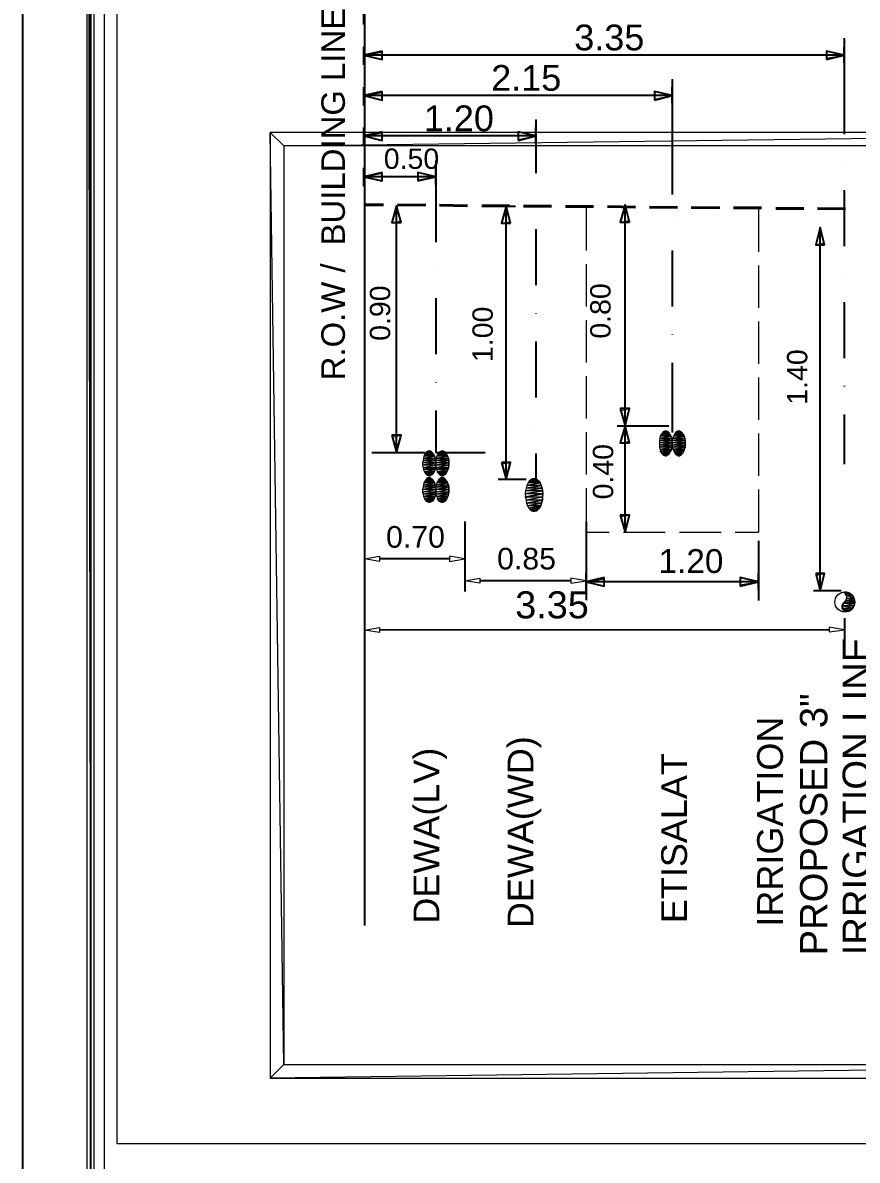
# Model space of a CAD drawing. Header units: inches. Extents: x 2 to 859, y 1 to 607.
# Drawn here: x 1.9 to 124.1, y 302.2 to 468.8 of the extents above; entities that cross this region are included whole.
import ezdxf

# ---------------------------------------------------------------- set-up
doc = ezdxf.new("R2010")
doc.units = ezdxf.units.IN
doc.header["$MEASUREMENT"] = 0
doc.layers.add('PDF_Geometry', color=7, linetype='Continuous', true_color=0x00b8b8)
doc.layers.add('PDF_Text', color=7, linetype='Continuous')
doc.styles.add('PDF Arial', font='arial.ttf')

msp = doc.modelspace()

# ---------------------------------------------------------------- linework, layer by layer
at = {"layer": 'PDF_Geometry', "color": 7, "lineweight": 25}
for points in [[(859.2, 3.5), (859.2, 0.72), (1.89, 0.72), (1.89, 607.38)], [(703.35, 10.67), (11.84, 10.67), (11.84, 597.43)], [(51.91, 545.27), (51.91, 336.57)], [(51.84, 468.53), (51.84, 471.19)], [(122.14, 466.51), (122.14, 459.75)], [(51.84, 462.61), (51.84, 465.27)], [(122.14, 462.93), (122.14, 465.27)], [(54.51, 464.62), (51.84, 464.04), (54.51, 463.39), (54.51, 464.62)], [(122.14, 464.04), (51.84, 464.04)], [(119.54, 463.39), (122.14, 464.04), (119.54, 464.62), (119.54, 463.39)], [(96.98, 460.53), (96.98, 453.83)], [(51.84, 456.69), (51.84, 459.36)], [(54.51, 458.7), (51.84, 458.12), (54.51, 457.47), (54.51, 458.7)], [(94.37, 457.47), (96.98, 458.12), (94.37, 458.7), (94.37, 457.47)], [(96.98, 457.01), (96.98, 459.36)], [(96.98, 459.36), (96.98, 459.36)], [(122.14, 459.75), (122.14, 452.46)], [(96.98, 458.12), (51.84, 458.12)], [(51.84, 450.77), (51.84, 453.44)], [(62.38, 453.44), (62.38, 453.44)], [(77.01, 454.61), (77.01, 447.91)], [(77.01, 451.1), (77.01, 453.44)], [(96.98, 453.83), (96.98, 443.62)], [(54.51, 452.79), (51.84, 452.2), (54.51, 451.55), (54.51, 452.79)], [(77.01, 452.2), (51.84, 452.2)], [(74.41, 451.55), (77.01, 452.2), (74.41, 452.79), (74.41, 451.55)], [(77.01, 451.1), (77.01, 446.74)], [(62.38, 448.56), (62.38, 442.06)], [(122.14, 448.36), (122.14, 448.36)], [(51.84, 444.85), (51.84, 447.52)], [(54.51, 446.87), (51.84, 446.22), (54.51, 445.63), (54.51, 446.87)], [(59.71, 445.63), (62.38, 446.22), (59.71, 446.87), (59.71, 445.63)], [(62.38, 445.11), (62.38, 447.52)], [(62.38, 447.52), (62.38, 447.52)], [(62.38, 446.22), (51.84, 446.22)], [(122.14, 444.27), (122.14, 436.07)], [(57.3, 439.52), (56.59, 441.99), (55.94, 439.52), (57.3, 439.52)], [(56.59, 405.83), (56.59, 441.99)], [(62.38, 442.9), (62.38, 436.66)], [(71.29, 441.93), (74.02, 441.93)], [(73.3, 439.45), (72.65, 441.93), (72, 439.45), (73.3, 439.45)], [(72.65, 401.93), (72.65, 441.93)], [(77.01, 442.64), (77.01, 442.64)], [(90.73, 439.58), (90.08, 442.12), (89.37, 439.58), (90.73, 439.58)], [(90.08, 394.19), (90.08, 442.12)], [(77.01, 438.54), (77.01, 430.35)], [(96.98, 439.52), (96.98, 439.52)], [(96.98, 435.42), (96.98, 427.23)], [(62.38, 432.56), (62.38, 432.56)], [(122.14, 431.98), (122.14, 431.98)], [(62.38, 428.46), (62.38, 420.27)], [(122.14, 427.88), (122.14, 419.68)], [(77.01, 426.25), (77.01, 426.19)], [(77.01, 422.09), (77.01, 413.9)], [(96.98, 423.13), (96.98, 423.07)], [(96.98, 418.97), (96.98, 408.76)], [(62.38, 416.17), (62.38, 416.11)], [(122.14, 415.59), (122.14, 415.52)], [(62.38, 412.01), (62.38, 405.83)], [(89.37, 412.27), (90.08, 409.73), (90.73, 412.27), (89.37, 412.27)], [(122.14, 411.42), (122.14, 404.14)], [(55.94, 408.37), (56.59, 405.83), (57.3, 408.37), (55.94, 408.37)], [(77.01, 409.8), (77.01, 409.8)], [(88.91, 409.73), (96.46, 409.73)], [(90.73, 407.26), (90.08, 409.73), (89.37, 407.26), (90.73, 407.26)], [(53.01, 405.83), (60.82, 405.83)], [(62.38, 405.83), (69.6, 405.83)], [(77.01, 405.7), (77.01, 401.34)], [(72, 404.4), (72.65, 401.93), (73.3, 404.4), (72, 404.4)], [(71.48, 401.93), (75.58, 401.93)], [(89.37, 396.66), (90.08, 394.19), (90.73, 396.66), (89.37, 396.66)], [(66.6, 395.75), (66.6, 385.47)], [(84.36, 395.75), (84.36, 385.47)], [(84.36, 392.43), (84.36, 384.24)], [(109.59, 392.89), (109.59, 384.17)], [(51.91, 391.26), (51.91, 388.66)], [(64.39, 390.29), (54.12, 390.29)], [(66.6, 391.26), (66.6, 388.66)], [(82.15, 387.04), (68.82, 387.04)], [(84.36, 385.47), (84.36, 388.14)], [(87.03, 387.56), (84.36, 386.91), (87.03, 386.25), (87.03, 387.56)], [(109.59, 386.91), (84.36, 386.91)], [(106.93, 386.25), (109.59, 386.91), (106.93, 387.56), (106.93, 386.25)], [(109.59, 385.8), (109.59, 388.14)]]:
    msp.add_lwpolyline(points, dxfattribs=at)
at = {"layer": 'PDF_Geometry', "color": 7, "lineweight": 0}
for points in [[(12.36, 596.91), (11.32, 597.95), (12.36, 11.19), (12.36, 596.91)], [(11.32, 597.95), (12.36, 11.19), (11.32, 10.15), (11.32, 597.95)], [(703.35, 12.88), (13.86, 12.88), (13.86, 596.19), (743.17, 596.19), (743.17, 210.07)], [(15.68, 304.63), (741.68, 304.63), (741.68, 594.3), (15.68, 594.3), (15.68, 304.63)], [(54.12, 390.68), (54.12, 389.9), (51.91, 390.29), (54.12, 390.68)], [(64.39, 390.68), (64.39, 389.9), (66.6, 390.29), (64.39, 390.68)], [(68.82, 387.43), (68.82, 386.71), (66.6, 387.04), (68.82, 387.43)], [(82.15, 387.43), (82.15, 386.71), (84.36, 387.04), (82.15, 387.43)]]:
    msp.add_lwpolyline(points, dxfattribs=at)
at = {"layer": 'PDF_Geometry', "color": 3, "lineweight": 0}
for points in [[(54.51, 464.62), (51.84, 464.04), (54.51, 464.49), (54.51, 464.62)], [(51.84, 464.04), (54.51, 464.49), (54.51, 463.39), (51.84, 464.04)], [(119.54, 464.62), (119.54, 463.58), (122.14, 464.04), (119.54, 464.62)], [(119.54, 463.58), (122.14, 464.04), (119.54, 463.39), (119.54, 463.58)], [(54.51, 458.7), (51.84, 458.12), (54.51, 458.57), (54.51, 458.7)], [(51.84, 458.12), (54.51, 458.57), (54.51, 457.47), (51.84, 458.12)], [(94.37, 458.7), (94.37, 457.6), (96.98, 458.12), (94.37, 458.7)], [(94.37, 457.47), (94.37, 457.6), (96.98, 458.12), (94.37, 457.47)], [(94.37, 457.47), (94.37, 457.47), (94.37, 457.6), (94.37, 457.47)], [(54.51, 452.79), (51.84, 452.2), (54.51, 452.66), (54.51, 452.79)], [(51.84, 452.2), (54.51, 452.66), (54.51, 451.55), (51.84, 452.2)], [(74.41, 452.79), (74.41, 451.68), (77.01, 452.2), (74.41, 452.79)], [(74.41, 451.68), (77.01, 452.2), (74.41, 451.55), (74.41, 451.68)], [(54.51, 446.87), (51.84, 446.22), (54.51, 446.74), (54.51, 446.87)], [(51.84, 446.22), (54.51, 446.74), (54.51, 445.63), (51.84, 446.22)], [(59.71, 446.87), (59.71, 445.76), (62.38, 446.22), (59.71, 446.87)], [(59.71, 445.76), (62.38, 446.22), (59.71, 445.63), (59.71, 445.76)], [(56.59, 441.99), (55.94, 439.52), (57.24, 439.71), (56.59, 441.99)], [(72.65, 441.93), (72, 439.45), (73.24, 439.65), (72.65, 441.93)], [(90.08, 442.12), (89.37, 439.58), (90.67, 439.84), (90.08, 442.12)], [(89.37, 439.58), (90.67, 439.84), (90.73, 439.58), (89.37, 439.58)], [(55.94, 439.52), (57.24, 439.71), (57.3, 439.52), (55.94, 439.52)], [(72, 439.45), (73.24, 439.65), (73.3, 439.45), (72, 439.45)], [(89.37, 412.27), (89.43, 412.01), (90.73, 412.27), (89.37, 412.27)], [(89.43, 412.01), (90.73, 412.27), (90.08, 409.73), (89.43, 412.01)], [(55.94, 408.37), (56, 408.11), (57.3, 408.37), (55.94, 408.37)], [(56, 408.11), (57.3, 408.37), (56.59, 405.83), (56, 408.11)], [(90.08, 409.73), (89.37, 407.26), (90.67, 407.46), (90.08, 409.73)], [(96.78, 408.24), (96.78, 408.24), (95.15, 407.91), (96.78, 408.24)], [(96.78, 408.24), (95.15, 407.91), (96.78, 408.24)], [(95.15, 407.91), (96.78, 408.24), (95.22, 408.24), (95.15, 407.91)], [(96.91, 407.91), (95.15, 407.91), (96.78, 408.24), (96.91, 407.91)], [(96.65, 408.5), (96.65, 408.5), (95.22, 408.24), (96.65, 408.5)], [(96.65, 408.5), (95.22, 408.24), (96.65, 408.5)], [(95.22, 408.24), (96.65, 408.5), (95.35, 408.5), (95.22, 408.24)], [(96.78, 408.24), (95.22, 408.24), (96.65, 408.5), (96.78, 408.24)], [(96.52, 408.69), (96.52, 408.69), (95.35, 408.5), (96.52, 408.69)], [(96.52, 408.69), (95.35, 408.5), (96.52, 408.69)], [(95.35, 408.5), (96.52, 408.69), (95.48, 408.69), (95.35, 408.5)], [(96.65, 408.5), (95.35, 408.5), (96.52, 408.69), (96.65, 408.5)], [(96.39, 408.89), (96.39, 408.89), (95.48, 408.69), (96.39, 408.89)], [(96.39, 408.89), (95.48, 408.69), (96.39, 408.89)], [(95.48, 408.69), (96.39, 408.89), (95.67, 408.89), (95.48, 408.69)], [(96.52, 408.69), (95.48, 408.69), (96.39, 408.89), (96.52, 408.69)], [(96.2, 408.95), (96.2, 408.95), (95.67, 408.89), (96.2, 408.95)], [(96.2, 408.95), (95.67, 408.89), (96.2, 408.95)], [(95.67, 408.89), (96.2, 408.95), (95.87, 408.95), (95.67, 408.89)], [(96.39, 408.89), (95.67, 408.89), (96.2, 408.95), (96.39, 408.89)], [(95.87, 408.95), (96, 409.02), (96, 409.02), (95.87, 408.95)], [(96.2, 408.95), (95.87, 408.95), (96, 409.02), (96.2, 408.95)], [(98.73, 408.24), (98.73, 408.24), (97.04, 407.91), (98.73, 408.24)], [(98.73, 408.24), (97.04, 407.91), (98.73, 408.24)], [(97.04, 407.91), (98.73, 408.24), (97.17, 408.24), (97.04, 407.91)], [(98.8, 407.91), (97.04, 407.91), (98.73, 408.24), (98.8, 407.91)], [(98.6, 408.5), (98.6, 408.5), (97.17, 408.24), (98.6, 408.5)], [(98.6, 408.5), (97.17, 408.24), (98.6, 408.5)], [(97.17, 408.24), (98.6, 408.5), (97.3, 408.5), (97.17, 408.24)], [(98.73, 408.24), (97.17, 408.24), (98.6, 408.5), (98.73, 408.24)], [(98.47, 408.69), (98.47, 408.69), (97.3, 408.5), (98.47, 408.69)], [(98.47, 408.69), (97.3, 408.5), (98.47, 408.69)], [(97.3, 408.5), (98.47, 408.69), (97.43, 408.69), (97.3, 408.5)], [(98.6, 408.5), (97.3, 408.5), (98.47, 408.69), (98.6, 408.5)], [(98.28, 408.89), (98.28, 408.89), (97.43, 408.69), (98.28, 408.89)], [(98.28, 408.89), (97.43, 408.69), (98.28, 408.89)], [(97.43, 408.69), (98.28, 408.89), (97.56, 408.89), (97.43, 408.69)], [(98.47, 408.69), (97.43, 408.69), (98.28, 408.89), (98.47, 408.69)], [(98.08, 408.95), (98.08, 408.95), (97.56, 408.89), (98.08, 408.95)], [(98.08, 408.95), (97.56, 408.89), (98.08, 408.95)], [(97.56, 408.89), (98.08, 408.95), (97.76, 408.95), (97.56, 408.89)], [(98.28, 408.89), (97.56, 408.89), (98.08, 408.95), (98.28, 408.89)], [(97.76, 408.95), (97.95, 409.02), (97.95, 409.02), (97.76, 408.95)], [(98.08, 408.95), (97.76, 408.95), (97.95, 409.02), (98.08, 408.95)], [(89.37, 407.26), (90.67, 407.46), (90.73, 407.26), (89.37, 407.26)], [(96.91, 407.91), (96.91, 407.91), (95.09, 407.59), (96.91, 407.91)], [(96.91, 407.91), (95.09, 407.59), (96.91, 407.91)], [(95.09, 407.59), (96.91, 407.91), (95.15, 407.91), (95.09, 407.59)], [(96.98, 407.59), (95.09, 407.59), (96.91, 407.91), (96.98, 407.59)], [(96.98, 407.59), (96.98, 407.59), (95.09, 407.26), (96.98, 407.59)], [(96.98, 407.59), (95.09, 407.26), (96.98, 407.59)], [(95.09, 407.26), (96.98, 407.59), (95.09, 407.59), (95.09, 407.26)], [(96.98, 407.26), (95.09, 407.26), (96.98, 407.59), (96.98, 407.26)], [(96.98, 407.26), (96.98, 407.26), (95.09, 406.94), (96.98, 407.26)], [(96.98, 407.26), (95.09, 406.94), (96.98, 407.26)], [(95.09, 406.94), (96.98, 407.26), (95.09, 407.26), (95.09, 406.94)], [(96.98, 406.94), (95.09, 406.94), (96.98, 407.26), (96.98, 406.94)], [(96.98, 406.94), (96.98, 406.94), (95.09, 406.61), (96.98, 406.94)], [(96.98, 406.94), (95.09, 406.61), (96.98, 406.94)], [(95.09, 406.61), (96.98, 406.94), (95.09, 406.94), (95.09, 406.61)], [(96.91, 406.61), (95.09, 406.61), (96.98, 406.94), (96.91, 406.61)], [(95.22, 406.29), (96.91, 406.61), (95.09, 406.61), (95.22, 406.29)], [(96.91, 406.61), (96.91, 406.61), (95.22, 406.29), (96.91, 406.61)], [(96.91, 406.61), (95.22, 406.29), (96.91, 406.61)], [(96.85, 406.29), (95.22, 406.29), (96.91, 406.61), (96.85, 406.29)], [(98.8, 407.91), (98.8, 407.91), (96.98, 407.59), (98.8, 407.91)], [(98.8, 407.91), (96.98, 407.59), (98.8, 407.91)], [(96.98, 407.59), (98.8, 407.91), (97.04, 407.91), (96.98, 407.59)], [(98.86, 407.59), (96.98, 407.59), (98.8, 407.91), (98.86, 407.59)], [(98.86, 407.59), (98.86, 407.59), (96.98, 407.26), (98.86, 407.59)], [(98.86, 407.59), (96.98, 407.26), (98.86, 407.59)], [(96.98, 407.26), (98.86, 407.59), (96.98, 407.59), (96.98, 407.26)], [(98.86, 407.26), (96.98, 407.26), (98.86, 407.59), (98.86, 407.26)], [(98.86, 407.26), (98.86, 407.26), (96.98, 406.94), (98.86, 407.26)], [(98.86, 407.26), (96.98, 406.94), (98.86, 407.26)], [(96.98, 406.94), (98.86, 407.26), (96.98, 407.26), (96.98, 406.94)], [(98.86, 406.94), (96.98, 406.94), (98.86, 407.26), (98.86, 406.94)], [(97.04, 406.61), (98.86, 406.94), (96.98, 406.94), (97.04, 406.61)], [(98.86, 406.94), (98.86, 406.94), (97.04, 406.61), (98.86, 406.94)], [(98.86, 406.94), (97.04, 406.61), (98.86, 406.94)], [(98.86, 406.61), (97.04, 406.61), (98.86, 406.94), (98.86, 406.61)], [(97.11, 406.29), (98.86, 406.61), (97.04, 406.61), (97.11, 406.29)], [(98.86, 406.61), (98.86, 406.61), (97.11, 406.29), (98.86, 406.61)], [(98.86, 406.61), (97.11, 406.29), (98.86, 406.61)], [(98.73, 406.29), (97.11, 406.29), (98.86, 406.61), (98.73, 406.29)], [(95.28, 406.03), (96.85, 406.29), (95.22, 406.29), (95.28, 406.03)], [(95.28, 405.96), (95.28, 406.03), (96.85, 406.29), (95.28, 405.96)], [(95.28, 406.03), (96.85, 406.29), (96.85, 406.29), (95.28, 406.03)], [(96.72, 406.03), (95.28, 405.96), (96.85, 406.29), (96.72, 406.03)], [(95.41, 405.77), (96.72, 406.03), (95.28, 405.96), (95.41, 405.77)], [(96.72, 406.03), (96.72, 406.03), (95.41, 405.77), (96.72, 406.03)], [(96.72, 406.03), (95.41, 405.77), (96.72, 406.03)], [(96.59, 405.77), (95.41, 405.77), (96.72, 406.03), (96.59, 405.77)], [(95.61, 405.57), (96.59, 405.77), (95.41, 405.77), (95.61, 405.57)], [(96.59, 405.77), (96.59, 405.77), (95.61, 405.57), (96.59, 405.77)], [(96.59, 405.77), (95.61, 405.57), (96.59, 405.77)], [(96.46, 405.57), (95.61, 405.57), (96.59, 405.77), (96.46, 405.57)], [(95.74, 405.44), (96.46, 405.57), (95.61, 405.57), (95.74, 405.44)], [(96.46, 405.57), (96.46, 405.57), (95.74, 405.44), (96.46, 405.57)], [(96.46, 405.57), (95.74, 405.44), (96.46, 405.57)], [(96.26, 405.44), (95.74, 405.44), (96.46, 405.57), (96.26, 405.44)], [(95.94, 405.38), (96.26, 405.44), (95.74, 405.44), (95.94, 405.38)], [(96.13, 405.38), (95.94, 405.38), (96.26, 405.44), (96.13, 405.38)], [(95.94, 405.38), (96.26, 405.44), (96.26, 405.44), (95.94, 405.38)], [(96.26, 405.44), (96.26, 405.44), (95.94, 405.38), (96.26, 405.44)], [(97.24, 406.03), (98.73, 406.29), (97.11, 406.29), (97.24, 406.03)], [(97.24, 405.96), (97.24, 406.03), (98.73, 406.29), (97.24, 405.96)], [(97.24, 406.03), (98.73, 406.29), (98.73, 406.29), (97.24, 406.03)], [(98.67, 406.03), (97.24, 405.96), (98.73, 406.29), (98.67, 406.03)], [(97.37, 405.77), (98.67, 406.03), (97.24, 405.96), (97.37, 405.77)], [(98.67, 406.03), (98.67, 406.03), (97.37, 405.77), (98.67, 406.03)], [(98.67, 406.03), (97.37, 405.77), (98.67, 406.03)], [(98.54, 405.77), (97.37, 405.77), (98.67, 406.03), (98.54, 405.77)], [(97.5, 405.57), (98.54, 405.77), (97.37, 405.77), (97.5, 405.57)], [(98.54, 405.77), (98.54, 405.77), (97.5, 405.57), (98.54, 405.77)], [(98.54, 405.77), (97.5, 405.57), (98.54, 405.77)], [(98.34, 405.57), (97.5, 405.57), (98.54, 405.77), (98.34, 405.57)], [(97.69, 405.44), (98.34, 405.57), (97.5, 405.57), (97.69, 405.44)], [(98.34, 405.57), (98.34, 405.57), (97.69, 405.44), (98.34, 405.57)], [(98.34, 405.57), (97.69, 405.44), (98.34, 405.57)], [(98.21, 405.44), (97.69, 405.44), (98.34, 405.57), (98.21, 405.44)], [(97.82, 405.38), (98.21, 405.44), (97.69, 405.44), (97.82, 405.38)], [(98.02, 405.38), (97.82, 405.38), (98.21, 405.44), (98.02, 405.38)], [(97.82, 405.38), (98.21, 405.44), (98.21, 405.44), (97.82, 405.38)], [(98.21, 405.44), (98.21, 405.44), (97.82, 405.38), (98.21, 405.44)], [(72, 404.4), (72.07, 404.2), (73.3, 404.4), (72, 404.4)], [(72.07, 404.2), (73.3, 404.4), (72.65, 401.93), (72.07, 404.2)], [(89.37, 396.66), (89.43, 396.47), (90.73, 396.66), (89.37, 396.66)], [(89.43, 396.47), (90.73, 396.66), (90.08, 394.19), (89.43, 396.47)], [(87.03, 387.56), (84.36, 386.91), (87.03, 387.36), (87.03, 387.56)], [(84.36, 386.91), (87.03, 387.36), (87.03, 386.25), (84.36, 386.91)], [(106.93, 387.56), (106.93, 386.45), (109.59, 386.91), (106.93, 387.56)], [(106.93, 386.45), (109.59, 386.91), (106.93, 386.25), (106.93, 386.45)]]:
    msp.add_lwpolyline(points, dxfattribs=at)
at = {"layer": 'PDF_Geometry', "color": 1, "lineweight": 0}
for points in [[(38.12, 452.72), (40.13, 450.77), (191.15, 452.72), (38.12, 452.72)], [(38.12, 314.2), (40.13, 316.21), (38.12, 452.72), (38.12, 314.2)], [(40.13, 316.21), (38.12, 452.72), (40.13, 450.77), (40.13, 316.21)], [(40.13, 450.77), (191.15, 452.72), (189.13, 450.77), (40.13, 450.77)], [(118.63, 438.8), (117.98, 436.27), (119.22, 436.53), (118.63, 438.8)], [(117.98, 436.27), (119.22, 436.53), (119.28, 436.27), (117.98, 436.27)], [(62.25, 404.99), (62.25, 404.99), (60.49, 404.66), (62.25, 404.99)], [(62.25, 404.99), (60.49, 404.66), (62.25, 404.99)], [(60.49, 404.66), (62.25, 404.99), (60.56, 404.99), (60.49, 404.66)], [(62.31, 404.66), (60.49, 404.66), (62.25, 404.99), (62.31, 404.66)], [(62.18, 405.31), (62.18, 405.31), (60.56, 404.99), (62.18, 405.31)], [(62.18, 405.31), (60.56, 404.99), (62.18, 405.31)], [(60.56, 404.99), (62.18, 405.31), (60.62, 405.31), (60.56, 404.99)], [(62.25, 404.99), (60.56, 404.99), (62.18, 405.31), (62.25, 404.99)], [(62.05, 405.57), (62.05, 405.57), (60.62, 405.31), (62.05, 405.57)], [(62.05, 405.57), (60.62, 405.31), (62.05, 405.57)], [(60.62, 405.31), (62.05, 405.57), (60.75, 405.57), (60.62, 405.31)], [(62.18, 405.31), (60.62, 405.31), (62.05, 405.57), (62.18, 405.31)], [(61.92, 405.77), (61.92, 405.77), (60.75, 405.57), (61.92, 405.77)], [(61.92, 405.77), (60.75, 405.57), (61.92, 405.77)], [(60.75, 405.57), (61.92, 405.77), (60.88, 405.77), (60.75, 405.57)], [(62.05, 405.57), (60.75, 405.57), (61.92, 405.77), (62.05, 405.57)], [(61.73, 405.96), (61.73, 405.96), (60.88, 405.77), (61.73, 405.96)], [(61.73, 405.96), (60.88, 405.77), (61.73, 405.96)], [(60.88, 405.77), (61.73, 405.96), (61.01, 405.96), (60.88, 405.77)], [(61.92, 405.77), (60.88, 405.77), (61.73, 405.96), (61.92, 405.77)], [(61.6, 406.03), (61.6, 406.03), (61.01, 405.96), (61.6, 406.03)], [(61.6, 406.03), (61.01, 405.96), (61.6, 406.03)], [(61.01, 405.96), (61.6, 406.03), (61.21, 406.03), (61.01, 405.96)], [(61.73, 405.96), (61.01, 405.96), (61.6, 406.03), (61.73, 405.96)], [(61.21, 406.03), (61.4, 406.09), (61.4, 406.09), (61.21, 406.03)], [(61.6, 406.03), (61.21, 406.03), (61.4, 406.09), (61.6, 406.03)], [(64.2, 404.99), (64.2, 404.99), (62.38, 404.66), (64.2, 404.99)], [(64.2, 404.99), (62.38, 404.66), (64.2, 404.99)], [(62.38, 404.66), (64.2, 404.99), (62.44, 404.99), (62.38, 404.66)], [(64.26, 404.66), (62.38, 404.66), (64.2, 404.99), (64.26, 404.66)], [(64.07, 405.31), (64.07, 405.31), (62.44, 404.99), (64.07, 405.31)], [(64.07, 405.31), (62.44, 404.99), (64.07, 405.31)], [(62.44, 404.99), (64.07, 405.31), (62.51, 405.31), (62.44, 404.99)], [(64.2, 404.99), (62.44, 404.99), (64.07, 405.31), (64.2, 404.99)], [(63.94, 405.57), (63.94, 405.57), (62.51, 405.31), (63.94, 405.57)], [(63.94, 405.57), (62.51, 405.31), (63.94, 405.57)], [(62.51, 405.31), (63.94, 405.57), (62.64, 405.57), (62.51, 405.31)], [(64.07, 405.31), (62.51, 405.31), (63.94, 405.57), (64.07, 405.31)], [(63.81, 405.77), (63.81, 405.77), (62.64, 405.57), (63.81, 405.77)], [(63.81, 405.77), (62.64, 405.57), (63.81, 405.77)], [(62.64, 405.57), (63.81, 405.77), (62.77, 405.77), (62.64, 405.57)], [(63.94, 405.57), (62.64, 405.57), (63.81, 405.77), (63.94, 405.57)], [(63.68, 405.96), (63.68, 405.96), (62.77, 405.77), (63.68, 405.96)], [(63.68, 405.96), (62.77, 405.77), (63.68, 405.96)], [(62.77, 405.77), (63.68, 405.96), (62.96, 405.96), (62.77, 405.77)], [(63.81, 405.77), (62.77, 405.77), (63.68, 405.96), (63.81, 405.77)], [(63.48, 406.03), (63.48, 406.03), (62.96, 405.96), (63.48, 406.03)], [(63.48, 406.03), (62.96, 405.96), (63.48, 406.03)], [(62.96, 405.96), (63.48, 406.03), (63.16, 406.03), (62.96, 405.96)], [(63.68, 405.96), (62.96, 405.96), (63.48, 406.03), (63.68, 405.96)], [(63.16, 406.03), (63.29, 406.09), (63.29, 406.09), (63.16, 406.03)], [(63.48, 406.03), (63.16, 406.03), (63.29, 406.09), (63.48, 406.03)], [(62.31, 404.66), (62.31, 404.66), (60.43, 404.33), (62.31, 404.66)], [(62.31, 404.66), (60.43, 404.33), (62.31, 404.66)], [(60.43, 404.33), (62.31, 404.66), (60.49, 404.66), (60.43, 404.33)], [(62.38, 404.33), (60.43, 404.33), (62.31, 404.66), (62.38, 404.33)], [(62.38, 404.33), (62.38, 404.33), (60.43, 404.01), (62.38, 404.33)], [(62.38, 404.33), (60.43, 404.01), (62.38, 404.33)], [(60.43, 404.01), (62.38, 404.33), (60.43, 404.33), (60.43, 404.01)], [(62.31, 404.01), (60.43, 404.01), (62.38, 404.33), (62.31, 404.01)], [(60.49, 403.62), (62.31, 404.01), (60.43, 404.01), (60.49, 403.62)], [(62.31, 404.01), (62.31, 404.01), (60.49, 403.62), (62.31, 404.01)], [(62.31, 404.01), (60.49, 403.62), (62.31, 404.01)], [(62.31, 403.62), (60.49, 403.62), (62.31, 404.01), (62.31, 403.62)], [(60.56, 403.36), (62.31, 403.62), (60.49, 403.62), (60.56, 403.36)], [(62.31, 403.62), (62.31, 403.62), (60.56, 403.36), (62.31, 403.62)], [(62.31, 403.62), (60.56, 403.36), (62.31, 403.62)], [(62.25, 403.36), (60.56, 403.36), (62.31, 403.62), (62.25, 403.36)], [(60.69, 403.03), (62.25, 403.36), (60.56, 403.36), (60.69, 403.03)], [(62.25, 403.36), (62.25, 403.36), (60.69, 403.03), (62.25, 403.36)], [(62.25, 403.36), (60.69, 403.03), (62.25, 403.36)], [(62.12, 403.03), (60.69, 403.03), (62.25, 403.36), (62.12, 403.03)], [(64.26, 404.66), (64.26, 404.66), (62.38, 404.33), (64.26, 404.66)], [(64.26, 404.66), (62.38, 404.33), (64.26, 404.66)], [(62.38, 404.33), (64.26, 404.66), (62.38, 404.66), (62.38, 404.33)], [(64.26, 404.33), (62.38, 404.33), (64.26, 404.66), (64.26, 404.33)], [(64.26, 404.33), (64.26, 404.33), (62.38, 404.01), (64.26, 404.33)], [(64.26, 404.33), (62.38, 404.01), (64.26, 404.33)], [(62.38, 404.01), (64.26, 404.33), (62.38, 404.33), (62.38, 404.01)], [(64.26, 404.01), (62.38, 404.01), (64.26, 404.33), (64.26, 404.01)], [(64.26, 404.01), (64.26, 404.01), (62.38, 403.62), (64.26, 404.01)], [(64.26, 404.01), (62.38, 403.62), (64.26, 404.01)], [(62.38, 403.62), (64.26, 404.01), (62.38, 404.01), (62.38, 403.62)], [(64.2, 403.62), (62.38, 403.62), (64.26, 404.01), (64.2, 403.62)], [(62.51, 403.36), (64.2, 403.62), (62.38, 403.62), (62.51, 403.36)], [(64.2, 403.62), (64.2, 403.62), (62.51, 403.36), (64.2, 403.62)], [(64.2, 403.62), (62.51, 403.36), (64.2, 403.62)], [(64.13, 403.36), (62.51, 403.36), (64.2, 403.62), (64.13, 403.36)], [(62.57, 403.03), (64.13, 403.36), (62.51, 403.36), (62.57, 403.03)], [(64.13, 403.36), (64.13, 403.36), (62.57, 403.03), (64.13, 403.36)], [(64.13, 403.36), (62.57, 403.03), (64.13, 403.36)], [(64, 403.03), (62.57, 403.03), (64.13, 403.36), (64, 403.03)], [(62.05, 401.67), (62.05, 401.67), (60.62, 401.41), (62.05, 401.67)], [(62.05, 401.67), (60.62, 401.41), (62.05, 401.67)], [(60.62, 401.41), (62.05, 401.67), (60.75, 401.67), (60.62, 401.41)], [(62.18, 401.41), (60.62, 401.41), (62.05, 401.67), (62.18, 401.41)], [(60.82, 402.84), (62.12, 403.03), (60.69, 403.03), (60.82, 402.84)], [(61.92, 401.86), (61.92, 401.86), (60.75, 401.67), (61.92, 401.86)], [(61.92, 401.86), (60.75, 401.67), (61.92, 401.86)], [(60.75, 401.67), (61.92, 401.86), (60.88, 401.86), (60.75, 401.67)], [(62.05, 401.67), (60.75, 401.67), (61.92, 401.86), (62.05, 401.67)], [(62.12, 403.03), (62.12, 403.03), (60.82, 402.84), (62.12, 403.03)], [(62.12, 403.03), (60.82, 402.84), (62.12, 403.03)], [(61.99, 402.84), (60.82, 402.84), (62.12, 403.03), (61.99, 402.84)], [(60.95, 402.64), (61.99, 402.84), (60.82, 402.84), (60.95, 402.64)], [(61.73, 401.99), (61.73, 401.99), (60.88, 401.86), (61.73, 401.99)], [(61.73, 401.99), (60.88, 401.86), (61.73, 401.99)], [(60.88, 401.86), (61.73, 401.99), (61.01, 401.99), (60.88, 401.86)], [(61.92, 401.86), (60.88, 401.86), (61.73, 401.99), (61.92, 401.86)], [(61.99, 402.84), (61.99, 402.84), (60.95, 402.64), (61.99, 402.84)], [(61.99, 402.84), (60.95, 402.64), (61.99, 402.84)], [(61.86, 402.64), (60.95, 402.64), (61.99, 402.84), (61.86, 402.64)], [(61.14, 402.51), (61.86, 402.64), (60.95, 402.64), (61.14, 402.51)], [(61.6, 402.12), (61.6, 402.12), (61.01, 401.99), (61.6, 402.12)], [(61.6, 402.12), (61.01, 401.99), (61.6, 402.12)], [(61.01, 401.99), (61.6, 402.12), (61.21, 402.12), (61.01, 401.99)], [(61.73, 401.99), (61.01, 401.99), (61.6, 402.12), (61.73, 401.99)], [(61.86, 402.64), (61.86, 402.64), (61.14, 402.51), (61.86, 402.64)], [(61.86, 402.64), (61.14, 402.51), (61.86, 402.64)], [(61.66, 402.51), (61.14, 402.51), (61.86, 402.64), (61.66, 402.51)], [(61.34, 402.45), (61.66, 402.51), (61.14, 402.51), (61.34, 402.45)], [(61.21, 402.12), (61.4, 402.12), (61.4, 402.12), (61.21, 402.12)], [(61.6, 402.12), (61.21, 402.12), (61.4, 402.12), (61.6, 402.12)], [(61.47, 402.45), (61.34, 402.45), (61.66, 402.51), (61.47, 402.45)], [(61.34, 402.45), (61.66, 402.51), (61.66, 402.51), (61.34, 402.45)], [(61.66, 402.51), (61.66, 402.51), (61.34, 402.45), (61.66, 402.51)], [(63.94, 401.67), (63.94, 401.67), (62.51, 401.41), (63.94, 401.67)], [(63.94, 401.67), (62.51, 401.41), (63.94, 401.67)], [(62.51, 401.41), (63.94, 401.67), (62.64, 401.67), (62.51, 401.41)], [(64.07, 401.41), (62.51, 401.41), (63.94, 401.67), (64.07, 401.41)], [(62.7, 402.84), (64, 403.03), (62.57, 403.03), (62.7, 402.84)], [(63.81, 401.86), (63.81, 401.86), (62.64, 401.67), (63.81, 401.86)], [(63.81, 401.86), (62.64, 401.67), (63.81, 401.86)], [(62.64, 401.67), (63.81, 401.86), (62.77, 401.86), (62.64, 401.67)], [(63.94, 401.67), (62.64, 401.67), (63.81, 401.86), (63.94, 401.67)], [(64, 403.03), (64, 403.03), (62.7, 402.84), (64, 403.03)], [(64, 403.03), (62.7, 402.84), (64, 403.03)], [(63.87, 402.84), (62.7, 402.84), (64, 403.03), (63.87, 402.84)], [(62.9, 402.64), (63.87, 402.84), (62.7, 402.84), (62.9, 402.64)], [(63.68, 401.99), (63.68, 401.99), (62.77, 401.86), (63.68, 401.99)], [(63.68, 401.99), (62.77, 401.86), (63.68, 401.99)], [(62.77, 401.86), (63.68, 401.99), (62.96, 401.99), (62.77, 401.86)], [(63.81, 401.86), (62.77, 401.86), (63.68, 401.99), (63.81, 401.86)], [(63.87, 402.84), (63.87, 402.84), (62.9, 402.64), (63.87, 402.84)], [(63.87, 402.84), (62.9, 402.64), (63.87, 402.84)], [(63.74, 402.64), (62.9, 402.64), (63.87, 402.84), (63.74, 402.64)], [(63.03, 402.51), (63.74, 402.64), (62.9, 402.64), (63.03, 402.51)], [(63.48, 402.12), (63.48, 402.12), (62.96, 401.99), (63.48, 402.12)], [(63.48, 402.12), (62.96, 401.99), (63.48, 402.12)], [(62.96, 401.99), (63.48, 402.12), (63.16, 402.12), (62.96, 401.99)], [(63.68, 401.99), (62.96, 401.99), (63.48, 402.12), (63.68, 401.99)], [(63.74, 402.64), (63.74, 402.64), (63.03, 402.51), (63.74, 402.64)], [(63.74, 402.64), (63.03, 402.51), (63.74, 402.64)], [(63.55, 402.51), (63.03, 402.51), (63.74, 402.64), (63.55, 402.51)], [(63.22, 402.45), (63.55, 402.51), (63.03, 402.51), (63.22, 402.45)], [(63.16, 402.12), (63.29, 402.12), (63.29, 402.12), (63.16, 402.12)], [(63.48, 402.12), (63.16, 402.12), (63.29, 402.12), (63.48, 402.12)], [(63.42, 402.45), (63.22, 402.45), (63.55, 402.51), (63.42, 402.45)], [(63.22, 402.45), (63.55, 402.51), (63.55, 402.51), (63.22, 402.45)], [(63.55, 402.51), (63.55, 402.51), (63.22, 402.45), (63.55, 402.51)], [(62.31, 400.76), (62.31, 400.76), (60.43, 400.43), (62.31, 400.76)], [(62.31, 400.76), (60.43, 400.43), (62.31, 400.76)], [(60.43, 400.43), (62.31, 400.76), (60.49, 400.76), (60.43, 400.43)], [(62.38, 400.43), (60.43, 400.43), (62.31, 400.76), (62.38, 400.43)], [(62.38, 400.43), (62.38, 400.43), (60.43, 400.04), (62.38, 400.43)], [(62.38, 400.43), (60.43, 400.04), (62.38, 400.43)], [(60.43, 400.04), (62.38, 400.43), (60.43, 400.43), (60.43, 400.04)], [(62.31, 400.11), (60.43, 400.04), (62.38, 400.43), (62.31, 400.11)], [(60.49, 399.72), (62.31, 400.11), (60.43, 400.04), (60.49, 399.72)], [(62.25, 401.08), (62.25, 401.08), (60.49, 400.76), (62.25, 401.08)], [(62.25, 401.08), (60.49, 400.76), (62.25, 401.08)], [(60.49, 400.76), (62.25, 401.08), (60.56, 401.08), (60.49, 400.76)], [(62.31, 400.76), (60.49, 400.76), (62.25, 401.08), (62.31, 400.76)], [(62.31, 400.04), (60.49, 399.72), (62.31, 400.11), (62.31, 400.04)], [(62.31, 400.04), (62.31, 400.04), (60.49, 399.72), (62.31, 400.04)], [(62.31, 399.72), (60.49, 399.72), (62.31, 400.04), (62.31, 399.72)], [(62.18, 401.41), (62.18, 401.41), (60.56, 401.08), (62.18, 401.41)], [(62.18, 401.41), (60.56, 401.08), (62.18, 401.41)], [(60.56, 401.08), (62.18, 401.41), (60.62, 401.41), (60.56, 401.08)], [(62.25, 401.08), (60.56, 401.08), (62.18, 401.41), (62.25, 401.08)], [(64.2, 401.08), (64.2, 401.08), (62.38, 400.76), (64.2, 401.08)], [(64.2, 401.08), (62.38, 400.76), (64.2, 401.08)], [(62.38, 400.76), (64.2, 401.08), (62.44, 401.08), (62.38, 400.76)], [(64.26, 400.76), (62.38, 400.76), (64.2, 401.08), (64.26, 400.76)], [(64.26, 400.76), (64.26, 400.76), (62.38, 400.43), (64.26, 400.76)], [(64.26, 400.76), (62.38, 400.43), (64.26, 400.76)], [(62.38, 400.43), (64.26, 400.76), (62.38, 400.76), (62.38, 400.43)], [(64.26, 400.43), (62.38, 400.43), (64.26, 400.76), (64.26, 400.43)], [(64.26, 400.43), (64.26, 400.43), (62.38, 400.04), (64.26, 400.43)], [(64.26, 400.43), (62.38, 400.04), (64.26, 400.43)], [(62.38, 400.04), (64.26, 400.43), (62.38, 400.43), (62.38, 400.04)], [(64.26, 400.11), (62.38, 400.04), (64.26, 400.43), (64.26, 400.11)], [(62.38, 399.72), (64.26, 400.11), (62.38, 400.04), (62.38, 399.72)], [(64.26, 400.04), (62.38, 399.72), (64.26, 400.11), (64.26, 400.04)], [(64.26, 400.04), (64.26, 400.04), (62.38, 399.72), (64.26, 400.04)], [(64.2, 399.72), (62.38, 399.72), (64.26, 400.04), (64.2, 399.72)], [(64.07, 401.41), (64.07, 401.41), (62.44, 401.08), (64.07, 401.41)], [(64.07, 401.41), (62.44, 401.08), (64.07, 401.41)], [(62.44, 401.08), (64.07, 401.41), (62.51, 401.41), (62.44, 401.08)], [(64.2, 401.08), (62.44, 401.08), (64.07, 401.41), (64.2, 401.08)], [(60.56, 399.39), (62.31, 399.72), (60.49, 399.72), (60.56, 399.39)], [(62.31, 399.72), (62.31, 399.72), (60.56, 399.39), (62.31, 399.72)], [(62.31, 399.72), (60.56, 399.39), (62.31, 399.72)], [(62.25, 399.39), (60.56, 399.39), (62.31, 399.72), (62.25, 399.39)], [(60.69, 399.13), (62.25, 399.39), (60.56, 399.39), (60.69, 399.13)], [(62.25, 399.39), (62.25, 399.39), (60.69, 399.13), (62.25, 399.39)], [(62.25, 399.39), (60.69, 399.13), (62.25, 399.39)], [(62.12, 399.13), (60.69, 399.13), (62.25, 399.39), (62.12, 399.13)], [(60.82, 398.87), (62.12, 399.13), (60.69, 399.13), (60.82, 398.87)], [(62.12, 399.13), (62.12, 399.13), (60.82, 398.87), (62.12, 399.13)], [(62.12, 399.13), (60.82, 398.87), (62.12, 399.13)], [(61.99, 398.87), (60.82, 398.87), (62.12, 399.13), (61.99, 398.87)], [(60.95, 398.74), (61.99, 398.87), (60.82, 398.87), (60.95, 398.74)], [(61.99, 398.87), (61.99, 398.87), (60.95, 398.74), (61.99, 398.87)], [(61.99, 398.87), (60.95, 398.74), (61.99, 398.87)], [(61.86, 398.74), (60.95, 398.74), (61.99, 398.87), (61.86, 398.74)], [(61.14, 398.61), (61.86, 398.74), (60.95, 398.74), (61.14, 398.61)], [(61.86, 398.74), (61.86, 398.74), (61.14, 398.61), (61.86, 398.74)], [(61.86, 398.74), (61.14, 398.61), (61.86, 398.74)], [(61.66, 398.61), (61.14, 398.61), (61.86, 398.74), (61.66, 398.61)], [(61.34, 398.55), (61.66, 398.61), (61.14, 398.61), (61.34, 398.55)], [(61.47, 398.55), (61.34, 398.55), (61.66, 398.61), (61.47, 398.55)], [(61.34, 398.55), (61.66, 398.61), (61.66, 398.61), (61.34, 398.55)], [(61.66, 398.61), (61.66, 398.61), (61.34, 398.55), (61.66, 398.61)], [(62.51, 399.39), (64.2, 399.72), (62.38, 399.72), (62.51, 399.39)], [(64.2, 399.72), (64.2, 399.72), (62.51, 399.39), (64.2, 399.72)], [(64.2, 399.72), (62.51, 399.39), (64.2, 399.72)], [(64.13, 399.39), (62.51, 399.39), (64.2, 399.72), (64.13, 399.39)], [(62.57, 399.13), (64.13, 399.39), (62.51, 399.39), (62.57, 399.13)], [(64.13, 399.39), (64.13, 399.39), (62.57, 399.13), (64.13, 399.39)], [(64.13, 399.39), (62.57, 399.13), (64.13, 399.39)], [(64, 399.13), (62.57, 399.13), (64.13, 399.39), (64, 399.13)], [(62.7, 398.87), (64, 399.13), (62.57, 399.13), (62.7, 398.87)], [(64, 399.13), (64, 399.13), (62.7, 398.87), (64, 399.13)], [(64, 399.13), (62.7, 398.87), (64, 399.13)], [(63.87, 398.87), (62.7, 398.87), (64, 399.13), (63.87, 398.87)], [(62.9, 398.74), (63.87, 398.87), (62.7, 398.87), (62.9, 398.74)], [(63.87, 398.87), (63.87, 398.87), (62.9, 398.74), (63.87, 398.87)], [(63.87, 398.87), (62.9, 398.74), (63.87, 398.87)], [(63.74, 398.74), (62.9, 398.74), (63.87, 398.87), (63.74, 398.74)], [(63.03, 398.61), (63.74, 398.74), (62.9, 398.74), (63.03, 398.61)], [(63.74, 398.74), (63.74, 398.74), (63.03, 398.61), (63.74, 398.74)], [(63.74, 398.74), (63.03, 398.61), (63.74, 398.74)], [(63.55, 398.61), (63.03, 398.61), (63.74, 398.74), (63.55, 398.61)], [(63.22, 398.55), (63.55, 398.61), (63.03, 398.61), (63.22, 398.55)], [(63.42, 398.55), (63.22, 398.55), (63.55, 398.61), (63.42, 398.55)], [(63.22, 398.55), (63.55, 398.61), (63.55, 398.61), (63.22, 398.55)], [(63.55, 398.61), (63.55, 398.61), (63.22, 398.55), (63.55, 398.61)], [(117.98, 388.14), (118.05, 387.88), (119.28, 388.14), (117.98, 388.14)], [(118.05, 387.88), (119.28, 388.14), (118.63, 385.6), (118.05, 387.88)], [(122.21, 385.41), (122.21, 385.28), (122.73, 385.28), (122.21, 385.41)], [(122.4, 384.95), (123.19, 384.95), (122.21, 385.28), (122.4, 384.95)], [(123.19, 384.95), (122.21, 385.28), (122.73, 385.28), (123.19, 384.95)], [(122.47, 384.89), (123.32, 384.89), (122.4, 384.95), (122.47, 384.89)], [(123.32, 384.89), (122.4, 384.95), (123.19, 384.95), (123.32, 384.89)], [(122.47, 384.5), (123.51, 384.5), (122.47, 384.89), (122.47, 384.5)], [(123.51, 384.5), (122.47, 384.89), (123.32, 384.89), (123.51, 384.5)], [(121.82, 383.46), (123.58, 383.46), (122.01, 383.78), (121.82, 383.46)], [(121.82, 383.39), (123.58, 383.39), (121.82, 383.46), (121.82, 383.39)], [(123.58, 383.39), (121.82, 383.46), (123.58, 383.46), (123.58, 383.39)], [(121.82, 383.07), (123.32, 383.07), (121.82, 383.39), (121.82, 383.07)], [(123.32, 383.07), (121.82, 383.39), (123.58, 383.39), (123.32, 383.07)], [(122.01, 383.78), (123.64, 383.78), (122.21, 383.98), (122.01, 383.78)], [(123.58, 383.46), (122.01, 383.78), (123.64, 383.78), (123.58, 383.46)], [(122.21, 383.98), (123.64, 383.98), (122.4, 384.24), (122.21, 383.98)], [(123.64, 383.78), (122.21, 383.98), (123.64, 383.98), (123.64, 383.78)], [(122.4, 384.24), (123.58, 384.24), (122.47, 384.5), (122.4, 384.24)], [(123.64, 383.98), (122.4, 384.24), (123.58, 384.24), (123.64, 383.98)], [(123.58, 384.24), (122.47, 384.5), (123.51, 384.5), (123.58, 384.24)], [(121.88, 382.94), (123.25, 382.94), (121.82, 383.07), (121.88, 382.94)], [(123.25, 382.94), (121.82, 383.07), (123.32, 383.07), (123.25, 382.94)], [(122.08, 382.68), (122.92, 382.68), (121.88, 382.94), (122.08, 382.68)], [(122.92, 382.68), (121.88, 382.94), (123.25, 382.94), (122.92, 382.68)], [(122.08, 382.68), (122.27, 382.61), (122.79, 382.61), (122.08, 382.68)], [(122.08, 382.68), (122.92, 382.68), (122.79, 382.61), (122.08, 382.68)], [(122.27, 382.61), (122.79, 382.61), (122.4, 382.55), (122.27, 382.61)], [(54.12, 380.21), (54.12, 379.49), (51.91, 379.82), (54.12, 380.21)], [(119.93, 380.27), (119.93, 379.56), (122.21, 379.88), (119.93, 380.27)], [(191.15, 314.2), (189.13, 316.21), (38.12, 314.2), (191.15, 314.2)], [(189.13, 316.21), (38.12, 314.2), (40.13, 316.21), (189.13, 316.21)]]:
    msp.add_lwpolyline(points, dxfattribs=at)
at = {"layer": 'PDF_Geometry', "color": 3, "lineweight": 40}
for points in [[(54.7, 442.12), (51.91, 442.12)], [(60.88, 442.06), (56.78, 442.12)], [(66.99, 441.99), (62.9, 442.06)], [(73.17, 441.99), (69.08, 441.99)], [(79.29, 441.93), (75.19, 441.93)], [(85.46, 441.86), (81.37, 441.86)], [(91.58, 441.8), (87.48, 441.86)], [(97.76, 441.73), (93.66, 441.8)], [(103.93, 441.67), (99.77, 441.73)], [(110.05, 441.67), (105.95, 441.67)], [(116.23, 441.6), (112.13, 441.6)], [(122.34, 441.54), (118.24, 441.6)]]:
    msp.add_lwpolyline(points, dxfattribs=at)
at = {"layer": 'PDF_Geometry', "color": 3, "lineweight": 20}
for points in [[(84.36, 441.86), (84.36, 435.42)], [(109.59, 441.47), (109.59, 435.23)], [(84.36, 433.41), (84.36, 427.23)], [(109.59, 433.21), (109.59, 427.03)], [(84.36, 425.21), (84.36, 419.03)], [(109.59, 425.02), (109.59, 418.84)], [(84.36, 417.02), (84.36, 410.84)], [(109.59, 416.82), (109.59, 410.64)], [(84.36, 408.82), (84.36, 402.64)], [(96, 409.02), (95.87, 408.95), (95.67, 408.89), (95.48, 408.69), (95.35, 408.5), (95.22, 408.24), (95.15, 407.91), (95.09, 407.59), (95.09, 407.26), (95.09, 406.94), (95.09, 406.61), (95.22, 406.29), (95.28, 406.03), (95.41, 405.77), (95.61, 405.57), (95.74, 405.44), (95.94, 405.38), (96.13, 405.38), (96.26, 405.44), (96.46, 405.57), (96.59, 405.77), (96.72, 406.03), (96.85, 406.29), (96.91, 406.61), (96.98, 406.94), (96.98, 407.26), (96.98, 407.59), (96.91, 407.91), (96.78, 408.24), (96.65, 408.5), (96.52, 408.69), (96.39, 408.89), (96.2, 408.95), (96, 409.02)], [(97.95, 409.02), (97.76, 408.95), (97.56, 408.89), (97.43, 408.69), (97.3, 408.5), (97.17, 408.24), (97.04, 407.91), (96.98, 407.59), (96.98, 407.26), (96.98, 406.94), (97.04, 406.61), (97.11, 406.29), (97.24, 406.03), (97.37, 405.77), (97.5, 405.57), (97.69, 405.44), (97.82, 405.38), (98.02, 405.38), (98.21, 405.44), (98.34, 405.57), (98.54, 405.77), (98.67, 406.03), (98.73, 406.29), (98.86, 406.61), (98.86, 406.94), (98.86, 407.26), (98.86, 407.59), (98.8, 407.91), (98.73, 408.24), (98.6, 408.5), (98.47, 408.69), (98.28, 408.89), (98.08, 408.95), (97.95, 409.02)], [(109.59, 408.63), (109.59, 402.45)], [(84.36, 400.63), (84.36, 394.19)], [(109.59, 400.43), (109.59, 394.19)], [(84.36, 394.19), (87.74, 394.19)], [(89.82, 394.19), (95.94, 394.19)], [(98.02, 394.19), (104.13, 394.19)], [(106.21, 394.19), (109.59, 394.19)]]:
    msp.add_lwpolyline(points, dxfattribs=at)
at = {"layer": 'PDF_Geometry', "color": 1, "lineweight": 25}
for points in [[(119.28, 436.27), (118.63, 438.8), (117.98, 436.27), (119.28, 436.27)], [(118.63, 385.6), (118.63, 438.8)], [(117.98, 388.14), (118.63, 385.6), (119.28, 388.14), (117.98, 388.14)], [(121.69, 385.6), (117.66, 385.6)], [(51.91, 381.51), (51.91, 378.26)], [(122.21, 381.57), (122.21, 378.32)], [(119.93, 379.88), (54.12, 379.82)]]:
    msp.add_lwpolyline(points, dxfattribs=at)
at = {"layer": 'PDF_Geometry', "color": 1, "lineweight": 20}
for points in [[(61.4, 406.09), (61.21, 406.03), (61.01, 405.96), (60.88, 405.77), (60.75, 405.57), (60.62, 405.31), (60.56, 404.99), (60.49, 404.66), (60.43, 404.33), (60.43, 404.01), (60.49, 403.62), (60.56, 403.36), (60.69, 403.03), (60.82, 402.84), (60.95, 402.64), (61.14, 402.51), (61.34, 402.45), (61.47, 402.45), (61.66, 402.51), (61.86, 402.64), (61.99, 402.84), (62.12, 403.03), (62.25, 403.36), (62.31, 403.62), (62.31, 404.01), (62.38, 404.33), (62.31, 404.66), (62.25, 404.99), (62.18, 405.31), (62.05, 405.57), (61.92, 405.77), (61.73, 405.96), (61.6, 406.03), (61.4, 406.09)], [(63.29, 406.09), (63.16, 406.03), (62.96, 405.96), (62.77, 405.77), (62.64, 405.57), (62.51, 405.31), (62.44, 404.99), (62.38, 404.66), (62.38, 404.33), (62.38, 404.01), (62.38, 403.62), (62.51, 403.36), (62.57, 403.03), (62.7, 402.84), (62.9, 402.64), (63.03, 402.51), (63.22, 402.45), (63.42, 402.45), (63.55, 402.51), (63.74, 402.64), (63.87, 402.84), (64, 403.03), (64.13, 403.36), (64.2, 403.62), (64.26, 404.01), (64.26, 404.33), (64.26, 404.66), (64.2, 404.99), (64.07, 405.31), (63.94, 405.57), (63.81, 405.77), (63.68, 405.96), (63.48, 406.03), (63.29, 406.09)], [(61.4, 402.12), (61.21, 402.12), (61.01, 401.99), (60.88, 401.86), (60.75, 401.67), (60.62, 401.41), (60.56, 401.08), (60.49, 400.76), (60.43, 400.43), (60.43, 400.04), (60.49, 399.72), (60.56, 399.39), (60.69, 399.13), (60.82, 398.87), (60.95, 398.74), (61.14, 398.61), (61.34, 398.55), (61.47, 398.55), (61.66, 398.61), (61.86, 398.74), (61.99, 398.87), (62.12, 399.13), (62.25, 399.39), (62.31, 399.72), (62.31, 400.04), (62.38, 400.43), (62.31, 400.76), (62.25, 401.08), (62.18, 401.41), (62.05, 401.67), (61.92, 401.86), (61.73, 401.99), (61.6, 402.12), (61.4, 402.12)], [(63.29, 402.12), (63.16, 402.12), (62.96, 401.99), (62.77, 401.86), (62.64, 401.67), (62.51, 401.41), (62.44, 401.08), (62.38, 400.76), (62.38, 400.43), (62.38, 400.04), (62.38, 399.72), (62.51, 399.39), (62.57, 399.13), (62.7, 398.87), (62.9, 398.74), (63.03, 398.61), (63.22, 398.55), (63.42, 398.55), (63.55, 398.61), (63.74, 398.74), (63.87, 398.87), (64, 399.13), (64.13, 399.39), (64.2, 399.72), (64.26, 400.04), (64.26, 400.43), (64.26, 400.76), (64.2, 401.08), (64.07, 401.41), (63.94, 401.67), (63.81, 401.86), (63.68, 401.99), (63.48, 402.12), (63.29, 402.12)]]:
    msp.add_lwpolyline(points, dxfattribs=at)
at = {"layer": 'PDF_Geometry', "color": 5, "lineweight": 20}
msp.add_lwpolyline([(76.75, 402.06), (76.49, 401.99), (76.29, 401.86), (76.03, 401.67), (75.9, 401.41), (75.71, 401.02), (75.58, 400.63), (75.51, 400.24), (75.45, 399.78), (75.51, 399.33), (75.58, 398.87), (75.64, 398.42), (75.77, 398.03), (75.97, 397.7), (76.16, 397.51), (76.42, 397.31), (76.62, 397.25), (76.88, 397.25), (77.14, 397.31), (77.33, 397.51), (77.53, 397.7), (77.73, 398.03), (77.86, 398.42), (77.99, 398.87), (77.99, 399.33), (78.05, 399.78), (77.99, 400.24), (77.92, 400.63), (77.79, 401.02), (77.66, 401.41), (77.46, 401.67), (77.2, 401.86), (77.01, 401.99), (76.75, 402.06)], dxfattribs=at)
at = {"layer": 'PDF_Geometry', "color": 5, "lineweight": 0}
for points in [[(77.46, 401.67), (77.46, 401.67), (75.9, 401.41), (77.46, 401.67)], [(77.46, 401.67), (75.9, 401.41), (77.46, 401.67)], [(75.9, 401.41), (77.46, 401.67), (76.03, 401.67), (75.9, 401.41)], [(77.66, 401.41), (75.9, 401.41), (77.46, 401.67), (77.66, 401.41)], [(77.2, 401.86), (77.2, 401.86), (76.03, 401.67), (77.2, 401.86)], [(77.2, 401.86), (76.03, 401.67), (77.2, 401.86)], [(76.03, 401.67), (77.2, 401.86), (76.29, 401.86), (76.03, 401.67)], [(77.46, 401.67), (76.03, 401.67), (77.2, 401.86), (77.46, 401.67)], [(77.01, 401.99), (77.01, 401.99), (76.29, 401.86), (77.01, 401.99)], [(77.01, 401.99), (76.29, 401.86), (77.01, 401.99)], [(76.29, 401.86), (77.01, 401.99), (76.49, 401.99), (76.29, 401.86)], [(77.2, 401.86), (76.29, 401.86), (77.01, 401.99), (77.2, 401.86)], [(76.49, 401.99), (76.75, 402.06), (76.75, 402.06), (76.49, 401.99)], [(77.01, 401.99), (76.49, 401.99), (76.75, 402.06), (77.01, 401.99)], [(77.99, 400.24), (77.99, 400.24), (75.45, 399.78), (77.99, 400.24)], [(77.99, 400.24), (75.45, 399.78), (77.99, 400.24)], [(75.45, 399.78), (77.99, 400.24), (75.51, 400.24), (75.45, 399.78)], [(78.05, 399.78), (75.45, 399.78), (77.99, 400.24), (78.05, 399.78)], [(77.92, 400.63), (77.92, 400.63), (75.51, 400.24), (77.92, 400.63)], [(77.92, 400.63), (75.51, 400.24), (77.92, 400.63)], [(75.51, 400.24), (77.92, 400.63), (75.58, 400.63), (75.51, 400.24)], [(77.99, 400.24), (75.51, 400.24), (77.92, 400.63), (77.99, 400.24)], [(77.79, 401.02), (77.79, 401.02), (75.58, 400.63), (77.79, 401.02)], [(77.79, 401.02), (75.58, 400.63), (77.79, 401.02)], [(75.58, 400.63), (77.79, 401.02), (75.71, 401.02), (75.58, 400.63)], [(77.92, 400.63), (75.58, 400.63), (77.79, 401.02), (77.92, 400.63)], [(77.66, 401.41), (77.66, 401.41), (75.71, 401.02), (77.66, 401.41)], [(77.66, 401.41), (75.71, 401.02), (77.66, 401.41)], [(75.71, 401.02), (77.66, 401.41), (75.9, 401.41), (75.71, 401.02)], [(77.79, 401.02), (75.71, 401.02), (77.66, 401.41), (77.79, 401.02)], [(75.51, 399.33), (78.05, 399.78), (75.45, 399.78), (75.51, 399.33)], [(75.51, 399.26), (75.51, 399.33), (78.05, 399.78), (75.51, 399.26)], [(75.51, 399.33), (78.05, 399.78), (78.05, 399.78), (75.51, 399.33)], [(77.99, 399.33), (75.51, 399.26), (78.05, 399.78), (77.99, 399.33)], [(75.58, 398.87), (77.99, 399.33), (75.51, 399.26), (75.58, 398.87)], [(77.99, 399.33), (77.99, 399.33), (75.58, 398.87), (77.99, 399.33)], [(77.99, 399.33), (75.58, 398.87), (77.99, 399.33)], [(77.99, 398.87), (75.58, 398.87), (77.99, 399.33), (77.99, 398.87)], [(75.64, 398.42), (77.99, 398.87), (75.58, 398.87), (75.64, 398.42)], [(77.99, 398.87), (77.99, 398.87), (75.64, 398.42), (77.99, 398.87)], [(77.99, 398.87), (75.64, 398.42), (77.99, 398.87)], [(77.86, 398.42), (75.64, 398.42), (77.99, 398.87), (77.86, 398.42)], [(75.77, 398.03), (77.86, 398.42), (75.64, 398.42), (75.77, 398.03)], [(77.86, 398.42), (77.86, 398.42), (75.77, 398.03), (77.86, 398.42)], [(77.86, 398.42), (75.77, 398.03), (77.86, 398.42)], [(77.73, 398.03), (75.77, 398.03), (77.86, 398.42), (77.73, 398.03)], [(75.97, 397.7), (77.73, 398.03), (75.77, 398.03), (75.97, 397.7)], [(77.73, 398.03), (77.73, 398.03), (75.97, 397.7), (77.73, 398.03)], [(77.73, 398.03), (75.97, 397.7), (77.73, 398.03)], [(77.53, 397.77), (75.97, 397.7), (77.73, 398.03), (77.53, 397.77)], [(76.16, 397.51), (77.53, 397.77), (75.97, 397.7), (76.16, 397.51)], [(77.53, 397.7), (76.16, 397.51), (77.53, 397.77), (77.53, 397.7)], [(77.53, 397.7), (77.53, 397.7), (76.16, 397.51), (77.53, 397.7)], [(77.33, 397.51), (76.16, 397.51), (77.53, 397.7), (77.33, 397.51)], [(76.42, 397.31), (77.33, 397.51), (76.16, 397.51), (76.42, 397.31)], [(77.33, 397.51), (77.33, 397.51), (76.42, 397.31), (77.33, 397.51)], [(77.33, 397.51), (76.42, 397.31), (77.33, 397.51)], [(77.14, 397.31), (76.42, 397.31), (77.33, 397.51), (77.14, 397.31)], [(76.62, 397.25), (77.14, 397.31), (76.42, 397.31), (76.62, 397.25)], [(76.88, 397.25), (76.62, 397.25), (77.14, 397.31), (76.88, 397.25)], [(76.62, 397.25), (77.14, 397.31), (77.14, 397.31), (76.62, 397.25)], [(77.14, 397.31), (77.14, 397.31), (76.62, 397.25), (77.14, 397.31)]]:
    msp.add_lwpolyline(points, dxfattribs=at)
at = {"layer": 'PDF_Geometry', "color": 7, "lineweight": 0}
msp.add_circle((122.24, 383.95), 1.46, dxfattribs=at)
for centre, radius, start, end in [((121.53, 384.66), 1.01, 302.5925, 46.9321), ((122.24, 383.95), 1.46, 295.2106, 90.0038), ((122.57, 383.3), 0.683, 132.0956, 294.9087)]:
    msp.add_arc(centre, radius, start, end, dxfattribs=at)

# ---------------------------------------------------------------- texts
at = {"layer": 'PDF_Text', "attachment_point": 7, "rotation": 90, "style": 'PDF Arial'}
for s, insert, char_height in [('\\W1.000763;BUILDING LINE', (49.1, 436.18), 3.445), ('\\W1.000550;R.O.W /', (49.1, 416.42), 3.445), ('\\W1.001136;0.90', (55.73, 422.2), 2.9795), ('\\W1.001136;0.80', (87.99, 422.52), 2.9795), ('\\W1.001125;1.00', (70.75, 419.1), 2.9795), ('\\W1.001136;0.40', (88.38, 398.98), 2.9795), ('\\W1.000815;IRRIGATION', (113.23, 336.41), 3.7709), ('\\W1.000625;DEWA(WD)', (77.79, 336.19), 3.7709), ('\\W1.000703;DEWA(LV)', (64.01, 336.84), 3.7709), ('\\W1.000732;ETISALAT', (99.19, 336.92), 3.7709)]:
    msp.add_mtext(s, dxfattribs=dict(at, insert=insert, char_height=char_height))
at = {"layer": 'PDF_Text', "attachment_point": 7, "style": 'PDF Arial'}
for s, insert, char_height in [('\\W1.001220;3.35', (82.63, 464.69), 3.7709), ('\\W1.000851;2.15', (70.47, 458.77), 3.7709), ('\\W1.001125;1.20', (60.61, 452.85), 3.7709), ('\\W1.001136;0.50', (54.75, 447.34), 2.9795), ('\\W1.001136;0.70', (55.08, 391.86), 3.1657), ('\\W1.001098;0.85', (71.34, 388.67), 3.1657), ('\\W1.001125;1.20', (94.97, 388.15), 3.4915)]:
    msp.add_mtext(s, dxfattribs=dict(at, insert=insert, char_height=char_height))
at = {"layer": 'PDF_Text', "color": 1, "attachment_point": 7, "rotation": 90, "style": 'PDF Arial'}
for s, insert, char_height in [('\\W1.001125;1.40', (116.8, 412.85), 2.9795), ('\\W1.000757;IRRIGATION LINE', (125.98, 332.21), 4.0036), ('\\W1.000844;PROPOSED 3"', (119.74, 332.19), 4.0036)]:
    msp.add_mtext(s, dxfattribs=dict(at, insert=insert, char_height=char_height))
at = {"layer": 'PDF_Text', "color": 1, "insert": (73.99, 381.5), "char_height": 3.9571, "attachment_point": 7, "style": 'PDF Arial'}
msp.add_mtext('\\W1.001221;3.35', dxfattribs=at)

doc.saveas('drawing.dxf')
